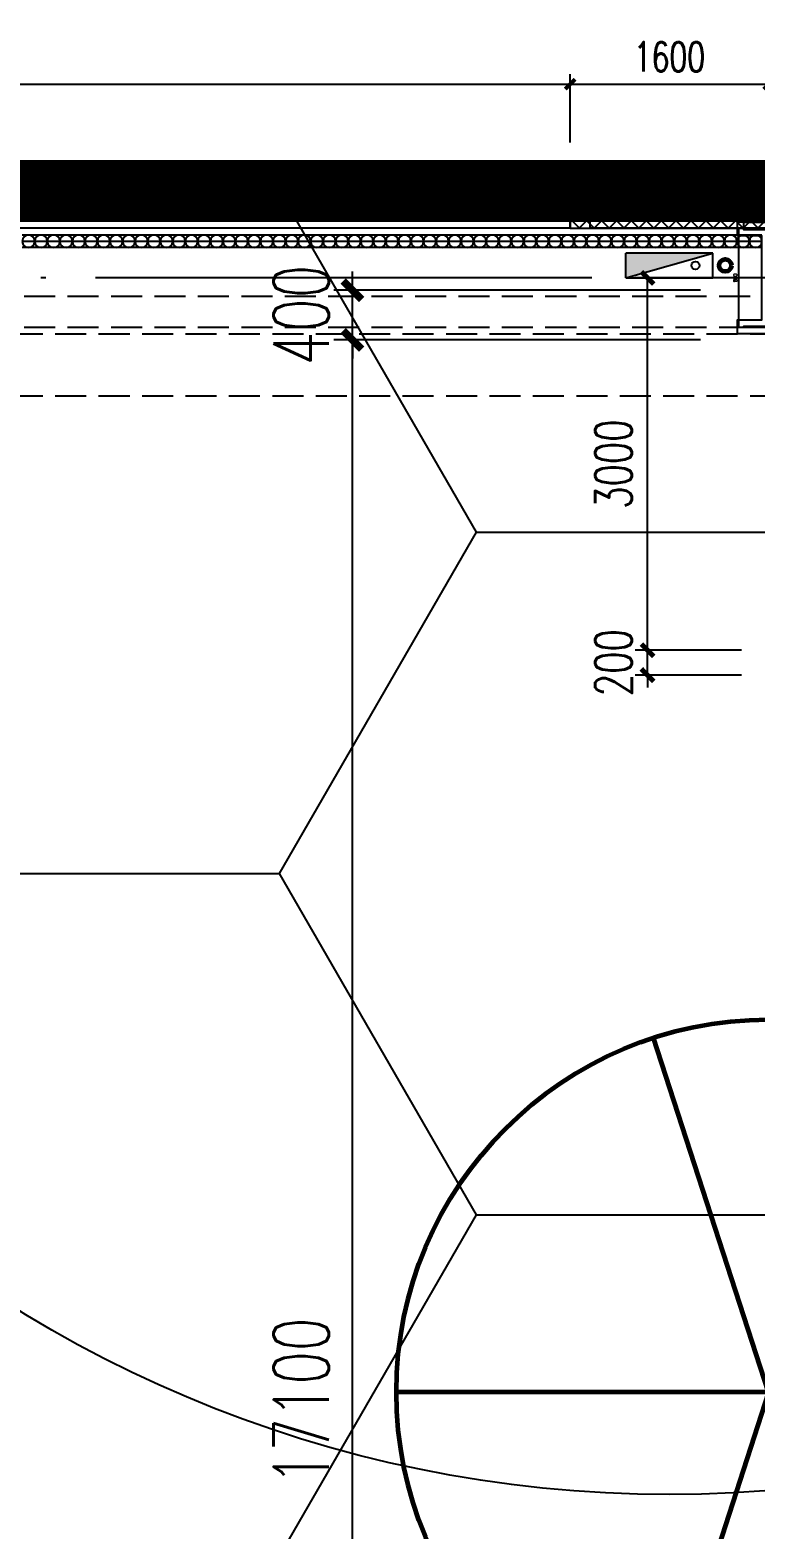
# Model space of a CAD drawing. Extents: x -821772 to -21949, y 506164 to 1049594.
# Drawn here: x -179808 to -173964, y 610633 to 622717 of the extents above; entities that cross this region are included whole.
import ezdxf
from ezdxf.xclip import XClip

# ---------------------------------------------------------------- set-up
doc = ezdxf.new("R2010")
doc.units = 0
doc.header["$LTSCALE"] = 1000
doc.header["$MEASUREMENT"] = 0
doc.header["$XCLIPFRAME"] = 2
for name, pattern in [('10平面20250807_t3$0$DASH', [0.35, 0.25, -0.1]), ('10平面20250807_t3$0$DOTE', [2.42, 2, -0.2, 0.02, -0.2]), ('DASH', [0.35, 0.25, -0.1])]:
    doc.linetypes.add(name, pattern=pattern)
doc.layers.get('Defpoints').update_dxf_attribs({"color": 210})
doc.layers.add('1-防火分区线', color=201, linetype='DASH', lineweight=50)
doc.layers.add('10平面20250807_t3$0$LG-ZF消防', color=1, linetype='Continuous', lineweight=60)
for name, color, linetype in [('10平面20250807_t3$0$A-AXIS-DOTE', 8, '10平面20250807_t3$0$DOTE'), ('10平面20250807_t3$0$A-AXIS-DP', 8, 'Continuous'), ('10平面20250807_t3$0$A-HATCH-2', 8, 'Continuous'), ('10平面20250807_t3$0$A-HRAIL', 8, 'Continuous'), ('10平面20250807_t3$0$A-LIN-V', 8, 'Continuous'), ('10平面20250807_t3$0$A-SFCE', 8, 'Continuous'), ('10平面20250807_t3$0$A-WINDOW', 8, 'Continuous'), ('10平面20250807_t3$0$AS-COLN', 8, 'Continuous'), ('10平面20250807_t3$0$AS-WALL', 8, 'Continuous'), ('10平面20250807_t3$0$AS-结构边线层', 8, 'Continuous'), ('10平面20250807_t3$0$DIM_SYMB', 8, 'Continuous'), ('10平面20250807_t3$0$PUB_HATCH', 8, 'Continuous'), ('10平面20250807_t3$0$SB_ZF消火栓', 10, 'Continuous'), ('10平面20250807_t3$0$SB_ZF消火栓M', 10, 'Continuous'), ('10平面20250807_t3$0$建-窗', 8, 'Continuous'), ('PUB_HATCH', 8, 'Continuous')]:
    doc.layers.add(name, color=color, linetype=linetype)
doc.layers.add('10平面20250807_t3$0$A-加建区域', color=8, linetype='Continuous', plot=False)
doc.styles.add('10平面20250807_t3$0$_TCH_DIM_T3', font='SIMPLEX', dxfattribs={"width": 0.705882, "bigfont": 'GBCBIG'})
doc.dimstyles.new('10平面20250807_t3$0$_TCH_ARCH&&10', dxfattribs={"dimtxt": 29.75, "dimasz": 10, "dimexe": 10, "dimexo": 10, "dimgap": 12.625, "dimtad": 1, "dimdec": 0, "dimzin": 0, "dimdsep": 46, "dimtxsty": '10平面20250807_t3$0$_TCH_DIM_T3', "dimblk": '10平面20250807_t3$0$_ArchTick', "dimcen": 0.09, "dimclrt": 7, "dimazin": 2, "dimtfac": 1, "dimtdec": 0, "dimtix": 1, "dimtmove": 2, "dimatfit": 3, "dimfxl": 0, "dimtolj": 1, "dimtzin": 0, "dimarcsym": 0})
doc.dimstyles.new('10平面20250807_t3$0$_TCH_ARCH&&100', dxfattribs={"dimtxt": 297.5, "dimasz": 100, "dimexe": 100, "dimexo": 100, "dimgap": 126.25, "dimtad": 1, "dimdec": 0, "dimzin": 0, "dimdsep": 46, "dimtxsty": '10平面20250807_t3$0$_TCH_DIM_T3', "dimblk": '10平面20250807_t3$0$_ArchTick', "dimcen": 0.09, "dimclrt": 7, "dimazin": 2, "dimtfac": 1, "dimtdec": 0, "dimtix": 1, "dimtmove": 2, "dimatfit": 3, "dimfxl": 0, "dimtolj": 1, "dimtzin": 0, "dimarcsym": 0})
doc.dimstyles.new('10平面20250807_t3$0$_TCH_ARCH&&150', dxfattribs={"dimtxt": 446.25, "dimasz": 150, "dimexe": 150, "dimexo": 150, "dimgap": 189.375, "dimtad": 1, "dimdec": 0, "dimzin": 0, "dimdsep": 46, "dimtxsty": '10平面20250807_t3$0$_TCH_DIM_T3', "dimblk": '10平面20250807_t3$0$_ArchTick', "dimcen": 0.09, "dimclrt": 7, "dimazin": 2, "dimtfac": 1, "dimtdec": 0, "dimtix": 1, "dimtmove": 2, "dimatfit": 3, "dimfxl": 0, "dimtolj": 1, "dimtzin": 0, "dimarcsym": 0})
doc.dimstyles.new('10平面20250807_t3$0$_TCH_ARCH&&80', dxfattribs={"dimtxt": 238, "dimasz": 80, "dimexe": 80, "dimexo": 80, "dimgap": 101, "dimtad": 1, "dimdec": 0, "dimzin": 0, "dimdsep": 46, "dimtxsty": '10平面20250807_t3$0$_TCH_DIM_T3', "dimblk": '10平面20250807_t3$0$_ArchTick', "dimcen": 0.09, "dimclrt": 7, "dimazin": 2, "dimtfac": 1, "dimtdec": 0, "dimtix": 1, "dimtmove": 2, "dimatfit": 3, "dimfxl": 0, "dimtolj": 1, "dimtzin": 0, "dimarcsym": 0})

# ---------------------------------------------------------------- blocks, each defined once
blk = doc.blocks.new('10平面20250807_t3$0$dote')
at = {"layer": '10平面20250807_t3$0$A-AXIS-DOTE', "ltscale": 2}
blk.add_line((98696.4, -184100), (-97273.6, -184100), dxfattribs=at)
blk = doc.blocks.new('10平面20250807_t3$0$43243')
at = {"layer": '10平面20250807_t3$0$AS-结构边线层'}
blk.add_lwpolyline([(-146454, 621120), (-155994, 621120), (-155994, 621290), (-169514, 621290), (-169514, 621120), (-171354, 621120), (-171354, 620570), (-173454, 620570), (-173454, 621120), (-175294, 621120), (-175294, 621290), (-196514, 621290), (-196514, 621120), (-198354, 621120), (-198354, 620570), (-200454, 620570), (-200454, 621120), (-210494, 621120), (-210494, 621290), (-223514, 621290), (-223514, 621120), (-225354, 621120), (-225354, 620570), (-227454, 620570)], dxfattribs=at)
blk = doc.blocks.new('10平面20250807_t3$0$3243243')
at = {"layer": '10平面20250807_t3$0$A-SFCE', "linetype": '10平面20250807_t3$0$DASH'}
for p, q in [((-174004.2, 620570), (-191704.2, 620570)), ((-174004.2, 620320), (-191704.2, 620320))]:
    blk.add_line(p, q, dxfattribs=at)
blk = doc.blocks.new('10平面20250807_t3$0$_ArchTick')
at = {"color": 0, "linetype": 'ByBlock', "const_width": 0.4}
blk.add_lwpolyline([(-0.5, -0.5), (0.5, 0.5)], dxfattribs=at)
blk = doc.blocks.new('*D10500')
at = {"layer": '10平面20250807_t3$0$A-WINDOW', "color": 0, "lineweight": -2}
for p, q in [((-177209, 620620), (-177209, 620770)), ((-174404, 620620), (-177359, 620620)), ((-177209, 620220), (-177209, 620620)), ((-174404, 620220), (-177359, 620220)), ((-177209, 620220), (-177209, 620070))]:
    blk.add_line(p, q, dxfattribs=at)
at = {"layer": 'Defpoints', "color": 0}
for p in [(-177209, 620620), (-174254, 620620), (-174254, 620220)]:
    blk.add_point(p, dxfattribs=at)
at = {"layer": '10平面20250807_t3$0$A-WINDOW', "color": 0, "lineweight": -2, "xscale": 150, "yscale": 150, "zscale": 150}
for p, rotation in [((-177209, 620620), 270), ((-177209, 620220), 90)]:
    blk.add_blockref('10平面20250807_t3$0$_ArchTick', p, dxfattribs=dict(at, rotation=rotation))
at = {"layer": '10平面20250807_t3$0$A-WINDOW', "color": 7, "insert": (-177621, 620420), "char_height": 446.2, "attachment_point": 5, "rotation": 90, "style": '10平面20250807_t3$0$_TCH_DIM_T3'}
blk.add_mtext('\\A1;400', dxfattribs=at)
blk = doc.blocks.new('*D10501')
at = {"layer": '10平面20250807_t3$0$A-WINDOW', "color": 0, "lineweight": -2}
for p, q in [((-174404, 620220), (-177359, 620220)), ((-177209, 603120), (-177209, 620220)), ((-174404, 603120), (-177359, 603120))]:
    blk.add_line(p, q, dxfattribs=at)
at = {"layer": 'Defpoints', "color": 0}
for p in [(-177209, 620220), (-174254, 620220), (-174254, 603120)]:
    blk.add_point(p, dxfattribs=at)
at = {"layer": '10平面20250807_t3$0$A-WINDOW', "color": 0, "lineweight": -2, "xscale": 150, "yscale": 150, "zscale": 150}
for p, rotation in [((-177209, 620220), 90), ((-177209, 603120), 270)]:
    blk.add_blockref('10平面20250807_t3$0$_ArchTick', p, dxfattribs=dict(at, rotation=rotation))
at = {"layer": '10平面20250807_t3$0$A-WINDOW', "color": 7, "insert": (-177621, 611670), "char_height": 446.2, "attachment_point": 5, "rotation": 90, "style": '10平面20250807_t3$0$_TCH_DIM_T3'}
blk.add_mtext('\\A1;17100', dxfattribs=at)
blk = doc.blocks.new('10平面20250807_t3$0$w4324324')
at = {"layer": '10平面20250807_t3$0$A-HATCH-2', "lineweight": 60}
for q in [(-1694760, 686605), (-1697614, 684532), (-1691907, 684532), (-1696524, 681178), (-1692997, 681178)]:
    blk.add_line((-1694760, 683605), q, dxfattribs=at)
blk.add_circle((-1694760, 683605), 3000, dxfattribs=at)
blk = doc.blocks.new('10平面20250807_t3$0$342343')
at = {"layer": '10平面20250807_t3$0$A-LIN-V'}
blk.add_blockref('10平面20250807_t3$0$w4324324', (1084560, -26444), dxfattribs=at)
blk = doc.blocks.new('*D10492')
at = {"layer": '10平面20250807_t3$0$A-AXIS-DP', "color": 0, "lineweight": -2}
for p, q in [((-165054, 621030), (-165054, 621079)), ((-164654, 621030), (-164654, 621079)), ((-165054, 621069), (-164654, 621069))]:
    blk.add_line(p, q, dxfattribs=at)
at = {"layer": 'Defpoints', "color": 0}
for p in [(-165054, 621020), (-164654, 621069), (-164654, 621020)]:
    blk.add_point(p, dxfattribs=at)
at = {"layer": '10平面20250807_t3$0$A-AXIS-DP', "color": 0, "lineweight": -2, "xscale": 10, "yscale": 10, "zscale": 10, "rotation": 180}
blk.add_blockref('10平面20250807_t3$0$_ArchTick', (-165054, 621069), dxfattribs=at)
at = {"layer": '10平面20250807_t3$0$A-AXIS-DP', "color": 0, "lineweight": -2, "xscale": 10, "yscale": 10, "zscale": 10}
blk.add_blockref('10平面20250807_t3$0$_ArchTick', (-164654, 621069), dxfattribs=at)
at = {"layer": '10平面20250807_t3$0$A-AXIS-DP', "color": 7, "insert": (-164854, 621096), "char_height": 29.8, "attachment_point": 5, "style": '10平面20250807_t3$0$_TCH_DIM_T3'}
blk.add_mtext('\\A1;400', dxfattribs=at)
blk = doc.blocks.new('*D10493')
at = {"layer": '10平面20250807_t3$0$A-AXIS-DP', "color": 0, "lineweight": -2}
for p, q in [((-165064, 621020), (-165105, 621020)), ((-165095, 620220), (-165095, 621020)), ((-165064, 620220), (-165105, 620220))]:
    blk.add_line(p, q, dxfattribs=at)
at = {"layer": 'Defpoints', "color": 0}
for p in [(-165095, 621020), (-165054, 621020), (-165054, 620220)]:
    blk.add_point(p, dxfattribs=at)
at = {"layer": '10平面20250807_t3$0$A-AXIS-DP', "color": 0, "lineweight": -2, "xscale": 10, "yscale": 10, "zscale": 10}
for p, rotation in [((-165095, 621020), 90), ((-165095, 620220), 270)]:
    blk.add_blockref('10平面20250807_t3$0$_ArchTick', p, dxfattribs=dict(at, rotation=rotation))
at = {"layer": '10平面20250807_t3$0$A-AXIS-DP', "color": 7, "insert": (-165123, 620620), "char_height": 29.8, "attachment_point": 5, "rotation": 90, "style": '10平面20250807_t3$0$_TCH_DIM_T3'}
blk.add_mtext('\\A1;800', dxfattribs=at)
blk = doc.blocks.new('*D11052')
at = {"layer": '10平面20250807_t3$0$A-加建区域', "color": 0, "lineweight": -2}
for p, q in [((-174074, 620720), (-174930, 620720)), ((-174830, 617720), (-174830, 620720)), ((-174074, 617720), (-174930, 617720))]:
    blk.add_line(p, q, dxfattribs=at)
at = {"layer": 'Defpoints', "color": 0}
for p in [(-174830, 620720), (-173974, 620720), (-173974, 617720)]:
    blk.add_point(p, dxfattribs=at)
at = {"layer": '10平面20250807_t3$0$A-加建区域', "color": 0, "lineweight": -2, "xscale": 100, "yscale": 100, "zscale": 100}
for p, rotation in [((-174830, 620720), 90), ((-174830, 617720), 270)]:
    blk.add_blockref('10平面20250807_t3$0$_ArchTick', p, dxfattribs=dict(at, rotation=rotation))
at = {"layer": '10平面20250807_t3$0$A-加建区域', "color": 7, "insert": (-175105, 619220), "char_height": 297.5, "attachment_point": 5, "rotation": 90, "style": '10平面20250807_t3$0$_TCH_DIM_T3'}
blk.add_mtext('\\A1;3000', dxfattribs=at)
blk = doc.blocks.new('*D11053')
at = {"layer": '10平面20250807_t3$0$A-加建区域', "color": 0, "lineweight": -2}
for p, q in [((-174830, 617720), (-174830, 617820)), ((-174074, 617720), (-174930, 617720)), ((-174830, 617520), (-174830, 617720)), ((-174074, 617520), (-174930, 617520)), ((-174830, 617520), (-174830, 617420))]:
    blk.add_line(p, q, dxfattribs=at)
at = {"layer": 'Defpoints', "color": 0}
for p in [(-174830, 617720), (-173974, 617720), (-173974, 617520)]:
    blk.add_point(p, dxfattribs=at)
at = {"layer": '10平面20250807_t3$0$A-加建区域', "color": 0, "lineweight": -2, "xscale": 100, "yscale": 100, "zscale": 100}
for p, rotation in [((-174830, 617720), 270), ((-174830, 617520), 90)]:
    blk.add_blockref('10平面20250807_t3$0$_ArchTick', p, dxfattribs=dict(at, rotation=rotation))
at = {"layer": '10平面20250807_t3$0$A-加建区域', "color": 7, "insert": (-175105, 617620), "char_height": 297.5, "attachment_point": 5, "rotation": 90, "style": '10平面20250807_t3$0$_TCH_DIM_T3'}
blk.add_mtext('\\A1;200', dxfattribs=at)
blk = doc.blocks.new('10平面20250807_t3$0$99平面图例外参$0$$LinePat$圆环')
for points in [[(0, 150), (300, 150)], [(0, 0), (300, 0)], [(0, -150), (300, -150)]]:
    blk.add_lwpolyline(points)
at = {"color": 0}
blk.add_circle((150, 0), 150, dxfattribs=at)
blk = doc.blocks.new('10平面20250807_t3$0$34242343243')
at = {"layer": '10平面20250807_t3$0$A-HRAIL', "xscale": -0.3368181818181818, "yscale": 0.3333333333333333, "zscale": 0.3333333333333333, "rotation": 359.9999999997967}
for p in [(-179769, 621014), (-179668, 621014), (-179567, 621014), (-179466, 621014), (-179365, 621014), (-179264, 621014), (-179163, 621014), (-179062, 621014), (-178960, 621014), (-178859, 621014), (-178758, 621014), (-178657, 621014), (-178556, 621014), (-178455, 621014), (-178354, 621014), (-178253, 621014), (-178152, 621014), (-178051, 621014), (-177950, 621014), (-177849, 621014), (-177748, 621014), (-177647, 621014), (-177546, 621014), (-177445, 621014), (-177344, 621014), (-177243, 621014), (-177142, 621014), (-177041, 621014), (-176940, 621014), (-176839, 621014), (-176737, 621014), (-176636, 621014), (-176535, 621014), (-176434, 621014), (-176333, 621014), (-176232, 621014), (-176131, 621014), (-176030, 621014), (-175929, 621014), (-175828, 621014), (-175727, 621014), (-175626, 621014), (-175525, 621014), (-175424, 621014), (-175323, 621014), (-175222, 621014), (-175121, 621014), (-175020, 621014), (-174919, 621014), (-174818, 621014), (-174717, 621014), (-174616, 621014), (-174514, 621014), (-174413, 621014), (-174312, 621014), (-174211, 621014), (-174110, 621014), (-174009, 621014), (-173908, 621014)]:
    blk.add_blockref('10平面20250807_t3$0$99平面图例外参$0$$LinePat$圆环', p, dxfattribs=at)
blk = doc.blocks.new('10平面20250807_t3$0$A$C5D961328')
at = {"layer": '10平面20250807_t3$0$SB_ZF消火栓'}
blk.add_hatch(color=256, dxfattribs=at).paths.add_polyline_path([(0, 40), (700, 40), (700, 240)])
at = {"layer": '10平面20250807_t3$0$A-LIN-V', "ltscale": 500}
blk.add_circle((350, 40), 10001, dxfattribs=at)
at = {"layer": '10平面20250807_t3$0$SB_ZF消火栓'}
for p, q in [((700, 240), (0, 240)), ((0, 240), (0, 40)), ((700, 240), (0, 40)), ((700, 240), (700, 40)), ((0, 40), (700, 40))]:
    blk.add_line(p, q, dxfattribs=at)
at = {"layer": '10平面20250807_t3$0$SB_ZF消火栓', "color": 1}
blk.add_circle((140, 140), 32.5, dxfattribs=at)
blk = doc.blocks.new('10平面20250807_t3$0$we42342343234')
at = {"layer": '10平面20250807_t3$0$LG-ZF消防'}
blk.add_circle((-174204, 620820), 50, dxfattribs=at)
at = {"layer": '10平面20250807_t3$0$SB_ZF消火栓M', "rotation": 180}
blk.add_blockref('10平面20250807_t3$0$A$C5D961328', (-174304, 620960), dxfattribs=at)
blk = doc.blocks.new('10平面20250807_t3$0$234243242332')
at = {"layer": '10平面20250807_t3$0$SB_ZF消火栓'}
blk.add_blockref('10平面20250807_t3$0$we42342343234', (0, 0), dxfattribs=at)
blk = doc.blocks.new('*D12096')
at = {"layer": '10平面20250807_t3$0$A-AXIS-DP', "color": 0, "lineweight": -2}
for p, q in [((-196354, 621810), (-196354, 622360)), ((-175454, 621810), (-175454, 622360)), ((-196354, 622280), (-175454, 622280))]:
    blk.add_line(p, q, dxfattribs=at)
at = {"layer": 'Defpoints', "color": 0}
for p in [(-175454, 622280), (-196354, 621730), (-175454, 621730)]:
    blk.add_point(p, dxfattribs=at)
at = {"layer": '10平面20250807_t3$0$A-AXIS-DP', "color": 0, "lineweight": -2, "xscale": 80, "yscale": 80, "zscale": 80, "rotation": 180}
blk.add_blockref('10平面20250807_t3$0$_ArchTick', (-196354, 622280), dxfattribs=at)
at = {"layer": '10平面20250807_t3$0$A-AXIS-DP', "color": 0, "lineweight": -2, "xscale": 80, "yscale": 80, "zscale": 80}
blk.add_blockref('10平面20250807_t3$0$_ArchTick', (-175454, 622280), dxfattribs=at)
at = {"layer": '10平面20250807_t3$0$A-AXIS-DP', "color": 7, "insert": (-185904, 622500), "char_height": 238, "attachment_point": 5, "style": '10平面20250807_t3$0$_TCH_DIM_T3'}
blk.add_mtext('\\A1;20900', dxfattribs=at)
blk = doc.blocks.new('*D12097')
at = {"layer": '10平面20250807_t3$0$A-AXIS-DP', "color": 0, "lineweight": -2}
for p, q in [((-175454, 621810), (-175454, 622360)), ((-173854, 621810), (-173854, 622360)), ((-175454, 622280), (-173854, 622280))]:
    blk.add_line(p, q, dxfattribs=at)
at = {"layer": 'Defpoints', "color": 0}
for p in [(-173854, 622280), (-175454, 621730), (-173854, 621730)]:
    blk.add_point(p, dxfattribs=at)
at = {"layer": '10平面20250807_t3$0$A-AXIS-DP', "color": 0, "lineweight": -2, "xscale": 80, "yscale": 80, "zscale": 80, "rotation": 180}
blk.add_blockref('10平面20250807_t3$0$_ArchTick', (-175454, 622280), dxfattribs=at)
at = {"layer": '10平面20250807_t3$0$A-AXIS-DP', "color": 0, "lineweight": -2, "xscale": 80, "yscale": 80, "zscale": 80}
blk.add_blockref('10平面20250807_t3$0$_ArchTick', (-173854, 622280), dxfattribs=at)
at = {"layer": '10平面20250807_t3$0$A-AXIS-DP', "color": 7, "insert": (-174654, 622500), "char_height": 238, "attachment_point": 5, "style": '10平面20250807_t3$0$_TCH_DIM_T3'}
blk.add_mtext('\\A1;1600', dxfattribs=at)
blk = doc.blocks.new('10平面20250807_t3$0$WINDOW2DLIB$DYNSTYLE$00000005')
at = {"color": 0}
for points in [[(-0.5, 0.5), (-0.5, -0.5)], [(-0.5, 0.5), (0.5, 0.5)], [(0.5, 0.16667), (-0.5, 0.16667)], [(0.5, -0.16667), (-0.5, -0.16667)], [(-0.5, -0.5), (0.5, -0.5)]]:
    blk.add_lwpolyline(points, dxfattribs=at)
blk = doc.blocks.new('10平面20250807_t3$0$4324324')
at = {"layer": '10平面20250807_t3$0$A-HATCH-2', "linetype": '10平面20250807_t3$0$DASH'}
for p, q in [((-294754.2, 620270), (-135554.2, 620270)), ((-294754.2, 619770), (-135554.2, 619770))]:
    blk.add_line(p, q, dxfattribs=at)
at = {"layer": '10平面20250807_t3$0$A-WINDOW'}
for p1, p2, picture, middle in [((-174254.2, 620220), (-174254.2, 620620), '*D10500', (-177621.3, 620420)), ((-174254.2, 603119.9), (-174254.2, 620220), '*D10501', (-177621.3, 611670))]:
    dim = blk.add_aligned_dim(p1=p1, p2=p2, distance=2954.7, dimstyle='10平面20250807_t3$0$_TCH_ARCH&&150', dxfattribs=at)
    dim.commit()
    dim.dimension.update_dxf_attribs({"geometry": picture, "text_midpoint": middle})
blk = doc.blocks.new('10平面20250807_t3$0$w42343243')
at = {"layer": '10平面20250807_t3$0$A-HATCH-2'}
blk.add_lwpolyline([(-165104.2, 621070), (-164604.2, 621070), (-164604.2, 620958), (-164800.2, 620958), (-164800.2, 620282), (-164604.2, 620282), (-164604.2, 620170), (-165104.2, 620170), (-165104.2, 620282), (-164908.2, 620282), (-164908.2, 620958), (-165104.2, 620958)], close=True, dxfattribs=at)
at = {"layer": '10平面20250807_t3$0$AS-COLN', "color": 3}
blk.add_lwpolyline([(-165054.2, 621020), (-164654.2, 621020), (-164654.2, 621008), (-164850.2, 621008), (-164850.2, 620232), (-164654.2, 620232), (-164654.2, 620220), (-165054.2, 620220), (-165054.2, 620232), (-164858.2, 620232), (-164858.2, 621008), (-165054.2, 621008)], close=True, dxfattribs=at)
at = {"layer": '10平面20250807_t3$0$A-AXIS-DP'}
for p1, p2, distance, picture, middle in [((-165054.2, 621020), (-164654.2, 621020), 48.8, '*D10492', (-164854.2, 621096.2)), ((-165054.2, 620220), (-165054.2, 621020), 41.2, '*D10493', (-165122.9, 620620))]:
    dim = blk.add_aligned_dim(p1=p1, p2=p2, distance=distance, dimstyle='10平面20250807_t3$0$_TCH_ARCH&&10', dxfattribs=at)
    dim.commit()
    dim.dimension.update_dxf_attribs({"geometry": picture, "text_midpoint": middle})
blk = doc.blocks.new('10平面20250807_t3$0$42343')
at = {"layer": '10平面20250807_t3$0$A-WINDOW'}
blk.add_blockref('10平面20250807_t3$0$w42343243', (-9000, 100), dxfattribs=at)
blk = doc.blocks.new('10平面20250807_t3$0$333')
at = {"layer": '10平面20250807_t3$0$A-加建区域'}
for p1, p2, picture, middle in [((-173974.2, 617719.9), (-173974.2, 620720), '*D11052', (-175105, 619220)), ((-173974.2, 617519.9), (-173974.2, 617719.9), '*D11053', (-175105, 617619.9))]:
    dim = blk.add_aligned_dim(p1=p1, p2=p2, distance=855.8, dimstyle='10平面20250807_t3$0$_TCH_ARCH&&100', dxfattribs=at)
    dim.commit()
    dim.dimension.update_dxf_attribs({"geometry": picture, "text_midpoint": middle})
blk = doc.blocks.new('10平面20250807_t3')
at = {"layer": '10平面20250807_t3$0$PUB_HATCH'}
h = blk.add_hatch(dxfattribs=at)
h.set_pattern_fill('多孔材料', color=256, scale=30, style=0)
h.set_pattern_definition([(45, (60, 0), (-60.000061, 60.000061), []), (135, (60, 0), (-60.000061, -60.000061), [])])
h.paths.add_polyline_path([(-173154.2, 621419.9), (-175454.2, 621419.9), (-175454.2, 621119.9), (-173454.2, 621119.9)])
at = {"layer": '10平面20250807_t3$0$AS-WALL'}
for p, q in [((-173154.2, 621419.9), (-175454.2, 621419.9)), ((-175454.2, 621419.9), (-175454.2, 621119.9)), ((-175454.2, 621119.9), (-173454.2, 621119.9))]:
    blk.add_line(p, q, dxfattribs=at)
at = {"layer": '10平面20250807_t3$0$A-AXIS-DP'}
for name in ['10平面20250807_t3$0$3243243', '10平面20250807_t3$0$333']:
    blk.add_blockref(name, (0, 0), dxfattribs=at)
at = {"layer": '10平面20250807_t3$0$A-LIN-V', "rotation": 90}
blk.add_blockref('10平面20250807_t3$0$342343', (483306.5, 1221945), dxfattribs=at)
at = {"layer": '10平面20250807_t3$0$A-WINDOW'}
for name in ['10平面20250807_t3$0$43243', '10平面20250807_t3$0$42343', '10平面20250807_t3$0$4324324']:
    blk.add_blockref(name, (0, 0), dxfattribs=at)
at = {"layer": '10平面20250807_t3$0$AS-WALL'}
blk.add_blockref('10平面20250807_t3$0$dote', (-220736.4, 804820), dxfattribs=at)
at = {"layer": '10平面20250807_t3$0$DIM_SYMB'}
blk.add_blockref('10平面20250807_t3$0$34242343243', (0, 0), dxfattribs=at)
at = {"layer": '10平面20250807_t3$0$SB_ZF消火栓', "linetype": 'Continuous'}
blk.add_blockref('10平面20250807_t3$0$234243242332', (0, 0), dxfattribs=at)
at = {"layer": '10平面20250807_t3$0$建-窗', "xscale": -20900, "yscale": -300, "zscale": 300, "rotation": 359.9999999994913}
blk.add_blockref('10平面20250807_t3$0$WINDOW2DLIB$DYNSTYLE$00000005', (-185904.2, 621269.9), dxfattribs=at)
at = {"layer": '10平面20250807_t3$0$A-AXIS-DP'}
for p1, p2, picture, middle in [((-196354.2, 621729.9), (-175454.2, 621729.9), '*D12096', (-185904.2, 622499.9)), ((-175454.2, 621729.9), (-173854.2, 621729.9), '*D12097', (-174654.2, 622499.9))]:
    dim = blk.add_aligned_dim(p1=p1, p2=p2, distance=550, dimstyle='10平面20250807_t3$0$_TCH_ARCH&&80', dxfattribs=at)
    dim.commit()
    dim.dimension.update_dxf_attribs({"geometry": picture, "text_midpoint": middle})

msp = doc.modelspace()

# ---------------------------------------------------------------- block references
at = {"ltscale": 100}
ref = msp.add_blockref('10平面20250807_t3', (0, 0), dxfattribs=at)
XClip(ref).set_block_clipping_path([(-386212.6353242097, 506163.79756496), (-21948.7593967821, 884998.2285294847)])

# ---------------------------------------------------------------- next in the draw order: hatches: boundary and pattern name
at = {"layer": 'PUB_HATCH', "ltscale": 5000}
h = msp.add_hatch(dxfattribs=at)
h.set_pattern_fill('HONEY', color=8, scale=2000)
h.set_pattern_definition([(0, (0, 0), (4762.5, 2749.63), [3175, -6350]), (120, (0, 0), (-4762.499, 2749.631), [3175, -6350]), (60, (0, 0), (0.0006, 5499.261), [-6350, 3175])])
h.paths.add_polyline_path([(-252854.2, 548219.9), (-252854.2, 548720), (-254254.2, 548720), (-254254.2, 548219.9), (-313754.2, 548219.9), (-313754.2, 567383.2), (-296221.3, 621420), (-254254.2, 621420), (-254254.2, 620920), (-252854.2, 620920), (-252854.2, 621420), (-200254.2, 621420), (-200254.2, 620920), (-198854.2, 620920), (-198854.2, 621420), (-146254.2, 621420), (-146254.2, 620920), (-144854.2, 620920), (-144854.2, 621420), (-128054.2, 621420), (-128054.2, 548219.9), (-144854.2, 548219.9), (-144854.2, 548720), (-146254.2, 548720), (-146254.2, 548219.9), (-198854.2, 548219.9), (-198854.2, 548720), (-200254.2, 548720), (-200254.2, 548219.9)])

# ---------------------------------------------------------------- next in the draw order: linework, layer by layer
at = {"layer": '1-防火分区线', "color": 1, "linetype": 'DASH', "ltscale": 5, "const_width": 500}
msp.add_lwpolyline([(-146254.2, 548219.9), (-198854.2, 548219.9), (-198854.2, 548720), (-200254.2, 548720), (-200254.2, 548219.9), (-252854.2, 548219.9), (-252854.2, 548720), (-254254.2, 548720), (-254254.2, 548219.9), (-313754.2, 548219.9), (-313754.2, 567383.2), (-296221.3, 621420), (-296221.3, 621420), (-254254.2, 621420), (-254254.2, 620920), (-252854.2, 620920), (-252854.2, 621420), (-200254.2, 621420), (-200254.2, 620920), (-198854.2, 620920), (-198854.2, 621420), (-146254.2, 621420)], dxfattribs=at)

doc.saveas('drawing.dxf')
